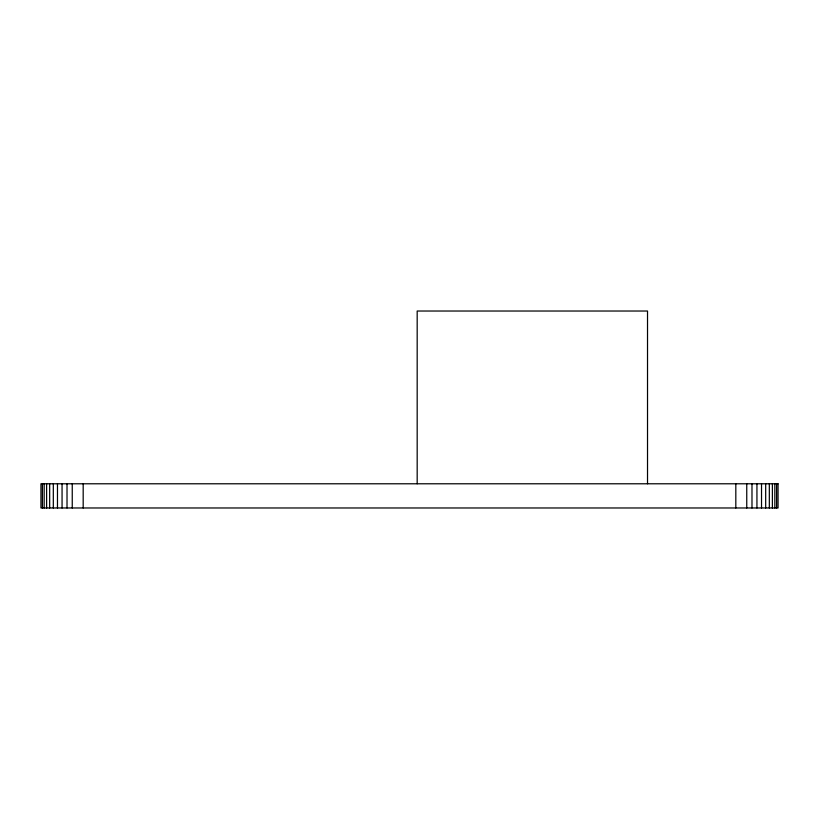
<?xml version="1.0" encoding="UTF-8"?>
<svg xmlns="http://www.w3.org/2000/svg" width="819" height="819" viewBox="0 0 819 819"><rect width="100%" height="100%" fill="white"/><g stroke="black" fill="none" stroke-linecap="round" stroke-linejoin="round"><path stroke-width="1.23" d="M776.607 483.783L776.607 507.975M774.835 483.783L774.835 507.975M772.389 483.783L772.389 507.975M769.328 483.783L769.328 507.975M765.683 483.783L765.683 507.975M761.527 483.783L761.527 507.975M756.94 483.783L756.94 507.975M751.985 483.783L751.985 507.975M746.754 483.783L746.754 507.975M735.82 483.783L735.82 507.975M647.522 483.783L647.522 311.025L417.178 311.025L417.178 483.783M83.18 483.783L83.18 507.975M72.246 483.783L72.246 507.975M67.015 483.783L67.015 507.975M62.06 483.783L62.06 507.975M57.473 483.783L57.473 507.975M53.317 483.783L53.317 507.975M49.672 483.783L49.672 507.975M46.611 483.783L46.611 507.975M44.165 483.783L44.165 507.975M42.393 483.783L42.393 507.975M778.05 483.783L40.95 483.783L40.95 507.975L778.05 507.975L778.05 483.783"/></g></svg>
